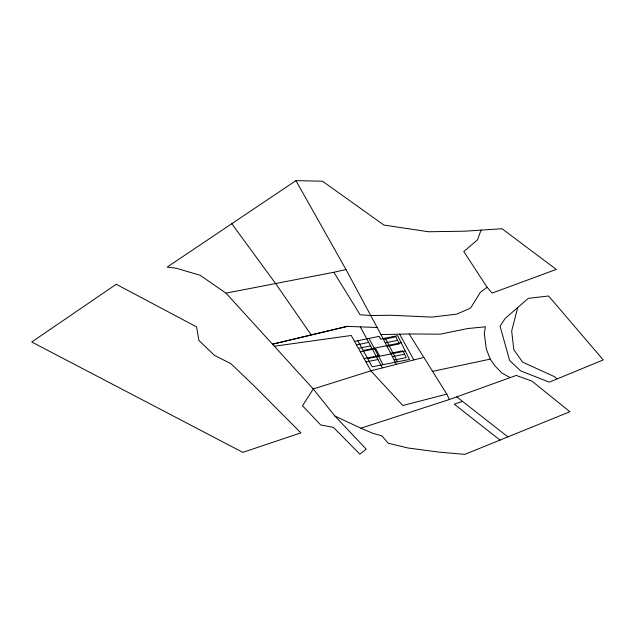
<?xml version="1.0" encoding="UTF-8"?>
<svg xmlns="http://www.w3.org/2000/svg" width="635" height="635" viewBox="0 0 635 635"><rect width="100%" height="100%" fill="white"/><g stroke="black" fill="none" stroke-linecap="round" stroke-linejoin="round"><path stroke-width="0.95" d="M517.708 307.546L505.135 318.452L500.062 326.176L509.667 360.593L520.66 370.872L549.267 382.151L603.25 359.918L548.577 295.997L528.28 298.355L517.708 307.546L511.675 330.954L513.794 349.655L522.668 362.172L554.442 376.634L556.863 378.77M481.052 230.053L477.52 239.84L463.772 251.563L487.124 287.25L492.125 293.1L556.268 269.415L502.063 228.743L464.709 231.196L428.514 231.759L383.897 225.06L322.477 181.213L295.942 180.642L167.164 267.089L176.324 268.248L200.112 275.265L226.004 293.14L313.253 388.993L334.978 416.115L366.204 449.167L359.87 454.184L333.438 427.363L320.691 424.958L302.522 405.733L313.253 388.993L370.888 370.816L423.839 357.394L409.186 333.954L380.976 334.581L346.004 269.542L295.942 180.642M487.124 287.25L480.354 292.346L470.606 308.038L456.779 314.15L431.887 317.103L390.969 315.262L370.649 315.524L360.108 314.777L333.835 272.264L226.004 293.14M360.902 428.196L372.912 433.348L381.913 435.848L388.168 443.214L408.075 448.008L439.555 452.176L464.852 454.358L569.889 411.726L531.955 381.127L516.295 375.412L449.334 399.534L360.902 428.196L334.978 416.115M507.96 436.928L462.55 401.407L454.263 404.201L500.086 440.126M423.839 357.394L446.826 394.129L449.334 399.534M446.826 394.129L402.796 405.503L370.888 370.816L351.25 335.486L274.383 346.218M347.186 326.39L272.653 344.154L347.178 326.39L377.301 327.485M333.835 272.264L346.004 269.542M432.292 371.396L490.276 359.132L494.943 365.863L501.856 373.039L510.024 377.555M354.52 341.4L379.143 336.336L380.603 339.146L397.661 335.653L409.488 359.418L372.205 366.832L357.807 340.733M356.465 344.9L368.689 342.392M383.461 339.368L395.843 336.828L399.375 343.876L387.088 346.369M358.394 348.369L370.57 345.884M385.278 342.884L397.621 340.368M363.18 350.464L401.185 342.733M360.307 351.806L375.706 348.678L379.357 355.521L364.085 358.6M390.652 353.25L402.844 350.798L406.249 357.6L394.152 360.013M367.681 358.624L405.328 351.052M365.95 361.95L377.936 359.545M392.414 356.648L404.551 354.211M409.186 333.954L440.134 334.185L467.662 328.557L485.402 326.787L484.299 333.399L486.339 349.139L490.276 359.132M456.748 396.835L462.55 401.407M231.807 223.726L275.638 283.615L311.039 334.669M399.566 334.081L413.869 359.894M360.323 326.866L382.429 367.887M369.014 338.423L383.08 364.673M380.976 334.581L396.391 364.339M385.31 338.185L397.478 361.807M116.229 284.258L31.75 342.003L242.808 452.366L300.911 432.872L254.357 386.088L230.815 363.601L214.424 355.362L198.882 340.431L196.572 326.882L116.229 284.258"/></g></svg>
